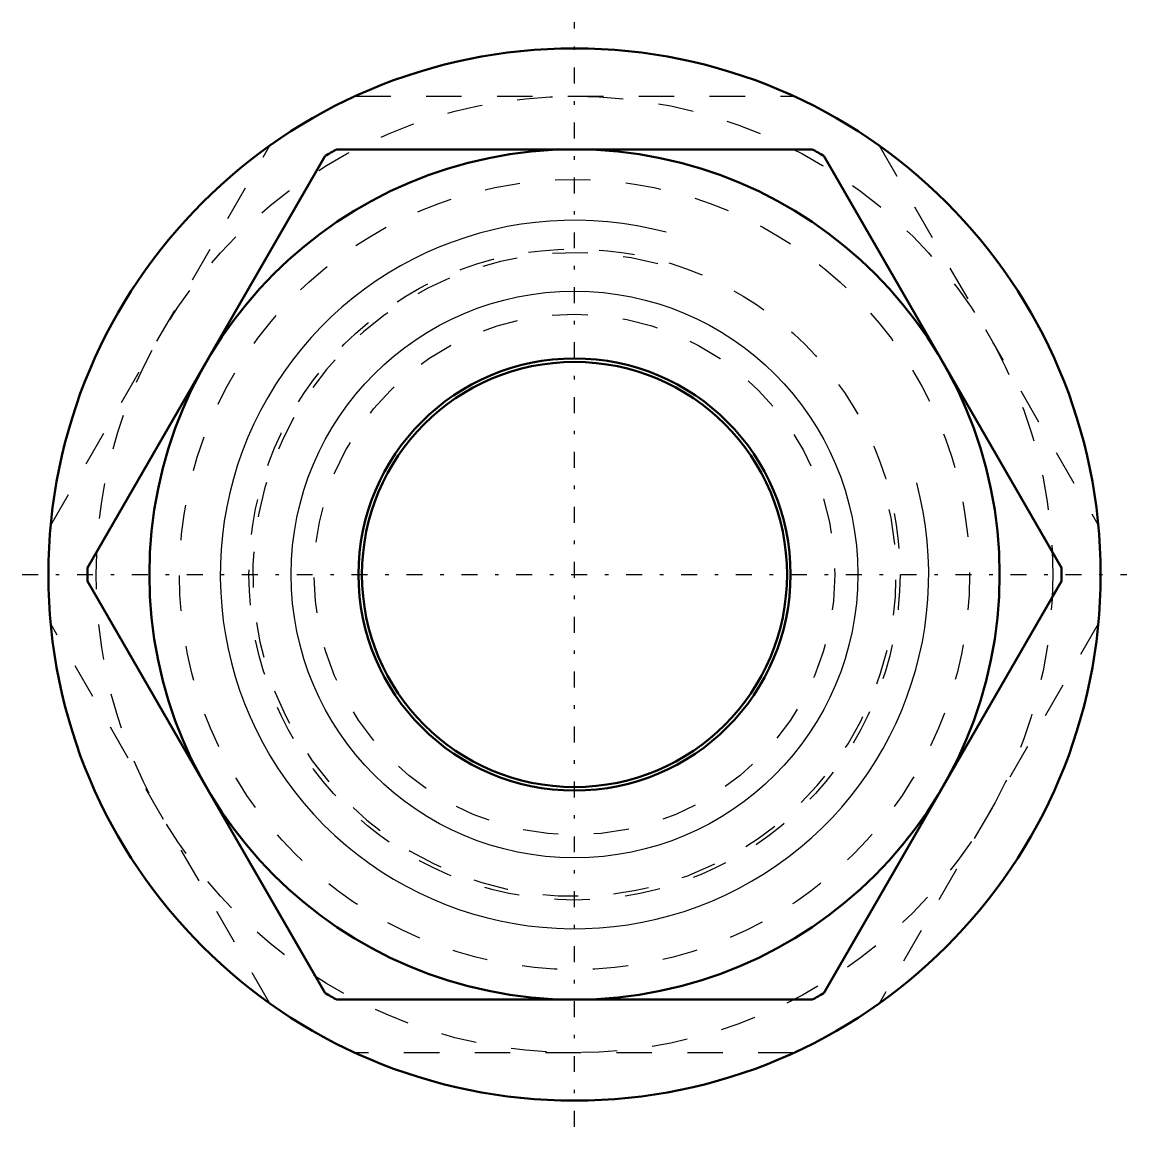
# Model space of a CAD drawing. Header units: millimetres. Extents: x -15.6 to 15.6, y -15.6 to 15.6.
import ezdxf

# ---------------------------------------------------------------- set-up
doc = ezdxf.new("R2010")
doc.units = ezdxf.units.MM
doc.linetypes.add('Center', pattern=[1.5, 0.45, -0.5, 0.05, -0.5])
doc.linetypes.add('Dashed', pattern=[2, 1, -1])
for name, color, linetype, lineweight in [('AM_0', 7, 'Continuous', 50), ('AM_4', 3, 'Continuous', 25), ('AM_5', 3, 'Continuous', 25), ('AM_7', 7, 'Center', 25), ('AM_9', 6, 'Dashed', 25)]:
    doc.layers.add(name, color=color, linetype=linetype, lineweight=lineweight)

# ---------------------------------------------------------------- blocks, each defined once
blk = doc.blocks.new('1_2411_621_02_0_in_2411_621_12__4')
at = {"layer": 'AM_0'}
blk.add_circle((0, 0), 14.85, dxfattribs=at)
at = {"layer": 'AM_5'}
blk.add_arc((0, 0), 10, 75, 15, dxfattribs=at)
at = {"layer": 'AM_7'}
for p, q in [((0, -15.592), (0, 15.592)), ((-15.592, 0), (15.592, 0))]:
    blk.add_line(p, q, dxfattribs=at)
at = {"layer": 'AM_9'}
for p, q in [((-6.186, 13.5), (6.186, 13.5)), ((-14.785, 1.392), (-8.598, 12.108)), ((8.598, 12.108), (14.785, 1.392)), ((-8.598, -12.108), (-14.785, -1.392)), ((14.785, -1.392), (8.598, -12.108)), ((6.186, -13.5), (-6.186, -13.5))]:
    blk.add_line(p, q, dxfattribs=at)
for radius in [13.5, 9.188]:
    blk.add_circle((0, 0), radius, dxfattribs=at)
blk = doc.blocks.new('2_2411_621_12__01_0_in_2411_621_12__4')
at = {"layer": 'AM_0'}
for p, q in [((6.713, 12), (-6.713, 12)), ((-7.036, 11.814), (-13.749, 0.186)), ((13.749, 0.186), (7.036, 11.814)), ((-13.749, -0.186), (-7.036, -11.814)), ((7.036, -11.814), (13.749, -0.186)), ((-6.713, -12), (6.713, -12))]:
    blk.add_line(p, q, dxfattribs=at)
for radius in [12, 6.1, 6]:
    blk.add_circle((0, 0), radius, dxfattribs=at)
for start, end in [(119.2229, 120.7771), (59.2229, 60.7771), (179.2229, 180.7771), (359.2229, 0.7771), (239.2229, 240.7771), (299.2229, 300.7771)]:
    blk.add_arc((0, 0), 13.75, start, end, dxfattribs=at)
at = {"layer": 'AM_4'}
blk.add_circle((0, 0), 8, dxfattribs=at)
at = {"layer": 'AM_5', "linetype": 'Dashed'}
blk.add_arc((0, 0), 9.08, 75, 15, dxfattribs=at)
at = {"layer": 'AM_9'}
for radius in [11.15, 7.35]:
    blk.add_circle((0, 0), radius, dxfattribs=at)

msp = doc.modelspace()

# ---------------------------------------------------------------- block references
for name in ['1_2411_621_02_0_in_2411_621_12__4', '2_2411_621_12__01_0_in_2411_621_12__4']:
    msp.add_blockref(name, (0, 0))

doc.saveas('drawing.dxf')
